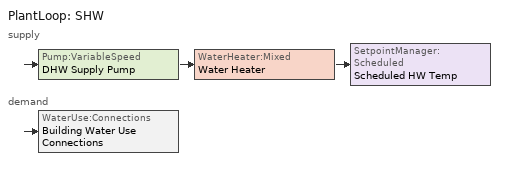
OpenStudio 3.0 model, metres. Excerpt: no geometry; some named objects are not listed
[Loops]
PlantLoop 'SHW'
 supply: Pump:VariableSpeed 'DHW Supply Pump' > WaterHeater:Mixed 'Water Heater' > SetpointManager:Scheduled 'Scheduled HW Temp'
 demand: WaterUse:Connections 'Building Water Use Connections'
[WaterUse:Connections]
Building Water Use Connections: Water Use Equipment Name 21=Water Fixture
[WaterUse:Equipment]
Water Fixture: Water Use Equipment Definition=Water Fixture Definition; Space=Mech_0200; Flow Rate Fraction Schedule=SEC2015-MF-Residential_SHW
[WaterUse:Equipment:Definition]
Water Fixture Definition: Peak Flow Rate {m3/s}=0.00101272; Target Temperature Schedule=WaterUse Schedule 125F; Sensible Fraction Schedule=WaterUse Sensible Fraction Schedule 0p; Latent Fraction Schedule=WaterUse Latent Fraction Schedule 0p
[PlantLoop]
SHW: Glycol Concentration=0; Plant Loop Volume {m3}=Autocalculate; Load Distribution Scheme=Optimal
[Sizing:Plant]
SHW: Loop Type=Heating; Design Loop Exit Temperature {C}=54.4444; Loop Design Temperature Difference {deltaC}=27.7778; Sizing Option=NonCoincident; Zone Timesteps in Averaging Window=1; Coincident Sizing Factor Mode=None
[Pump:VariableSpeed]
DHW Supply Pump: Pump Control Type=Intermittent; Skin Loss Radiative Fraction=0.5; Design Power Sizing Method=PowerPerFlowPerPressure; Design Electric Power per Unit Flow Rate {W/(m3/s)}=348701.1; Design Shaft Power per Unit Flow Rate per Unit Head {W-s/m3-Pa}=1.28205; Design Minimum Flow Rate Fraction=0
[SetpointManager:Scheduled]
Scheduled HW Temp: Control Variable=Temperature; Schedule=SHW Temperature Setpoint_125F; Setpoint Node or NodeList=DHW Supply Outlet Node
[WaterHeater:Mixed]
Water Heater: Tank Volume {m3}=17.5643; Setpoint Temperature Schedule=Water Heater Setpoint Temperature_140F; Deadband Temperature Difference {deltaC}=2; Maximum Temperature Limit {C}=82.22; Heater Control Type=Cycle; Heater Maximum Capacity {W}=126607; Heater Fuel Type=Electricity; Heater Thermal Efficiency=1; Off Cycle Parasitic Fuel Consumption Rate {W}=20; Off Cycle Parasitic Fuel Type=Electricity; Off Cycle Parasitic Heat Fraction to Tank=0.8; On Cycle Parasitic Fuel Type=Electricity; Ambient Temperature Indicator=Schedule; Ambient Temperature Schedule=Water Heater Ambient Temperature_67.5; Off Cycle Loss Coefficient to Ambient Temperature {W/K}=6; On Cycle Loss Coefficient to Ambient Temperature {W/K}=6; Use Side Effectiveness=1; Source Side Effectiveness=1; Use Side Design Flow Rate {m3/s}=autosize; Source Side Design Flow Rate {m3/s}=autosize; Indirect Water Heating Recovery Time {hr}=1.5; Source Side Flow Control Mode=IndirectHeatPrimarySetpoint
[Schedule:Ruleset]
Name | Default Day Schedule
WaterUse Schedule 125F | WaterUse Schedule 120F Day
WaterUse Sensible Fraction Schedule 0p | WaterUse Sensible Fraction Schedule 20p Day
WaterUse Latent Fraction Schedule 0p | WaterUse Latent Fraction Schedule 5p Day
SHW Temperature Setpoint_125F | DHW Temperature Schedule Day
SEC2015-MF-Residential_SHW | Schedule Day 20
Water Heater Setpoint Temperature_140F | Water Heater Setpoint Temperature Default 1
Water Heater Ambient Temperature_67.5 | Water Heater Ambient Temperature Default 1
[Schedule:Day]
WaterUse Schedule 120F Day; DHW Temperature Schedule Day: 24, 0, 51.6667
WaterUse Sensible Fraction Schedule 20p Day; WaterUse Latent Fraction Schedule 5p Day: 24, 0, 0
Schedule Day 20: 1, 0, 0.08, 2, 0, 0.04, 4, 0, 0.01, 5, 0, 0.04, 6, 0, 0.27, 7, 0, 0.94, 8, 0, 1, 9, 0, 0.96, 10, 0, 0.84, 11, 0, 0.76, 12, 0, 0.61, 13, 0, 0.53, 14, 0, 0.47, 15, 0, 0.41, 16, 0, 0.47, 17, 0, 0.55, 18, 0, 0.73, 19, 0, 0.86, 20, 0, 0.82, 21, 0, 0.75, 22, 0, 0.61, 23, 0, 0.53, 24, 0, 0.29
Water Heater Setpoint Temperature Default 1: 24, 0, 60
Water Heater Ambient Temperature Default 1: 24, 0, 19.7222
